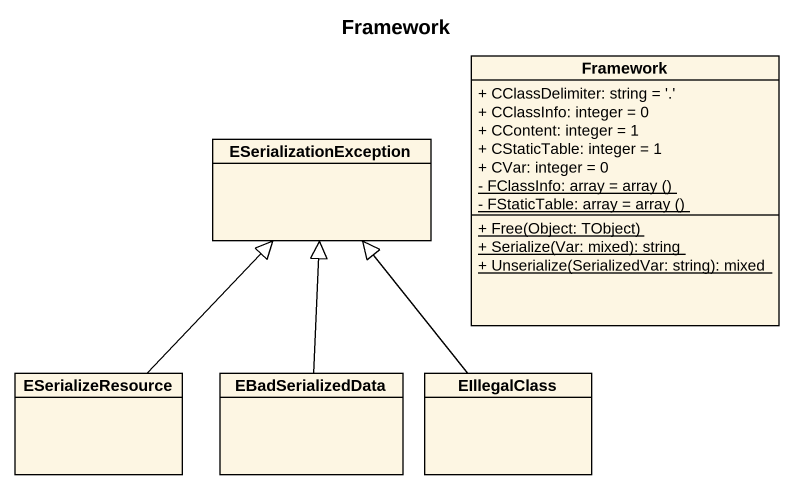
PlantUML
@startuml
title Framework
hide circle
hide empty members
skinparam classAttributeIconSize 0
class Framework {
  + CClassDelimiter: string = '.'
  + CClassInfo: integer = 0
  + CContent: integer = 1
  + CStaticTable: integer = 1
  + CVar: integer = 0
  {static} {field} - FClassInfo: array = array ()
  {static} {field} - FStaticTable: array = array ()
  {static} + Free(Object: TObject)
  {static} + Serialize(Var: mixed): string
  {static} + Unserialize(SerializedVar: string): mixed
}
class ESerializationException
class ESerializeResource
class EBadSerializedData
class EIllegalClass
ESerializeResource -up-|> ESerializationException
EBadSerializedData -up-|> ESerializationException
EIllegalClass -up-|> ESerializationException
@enduml
